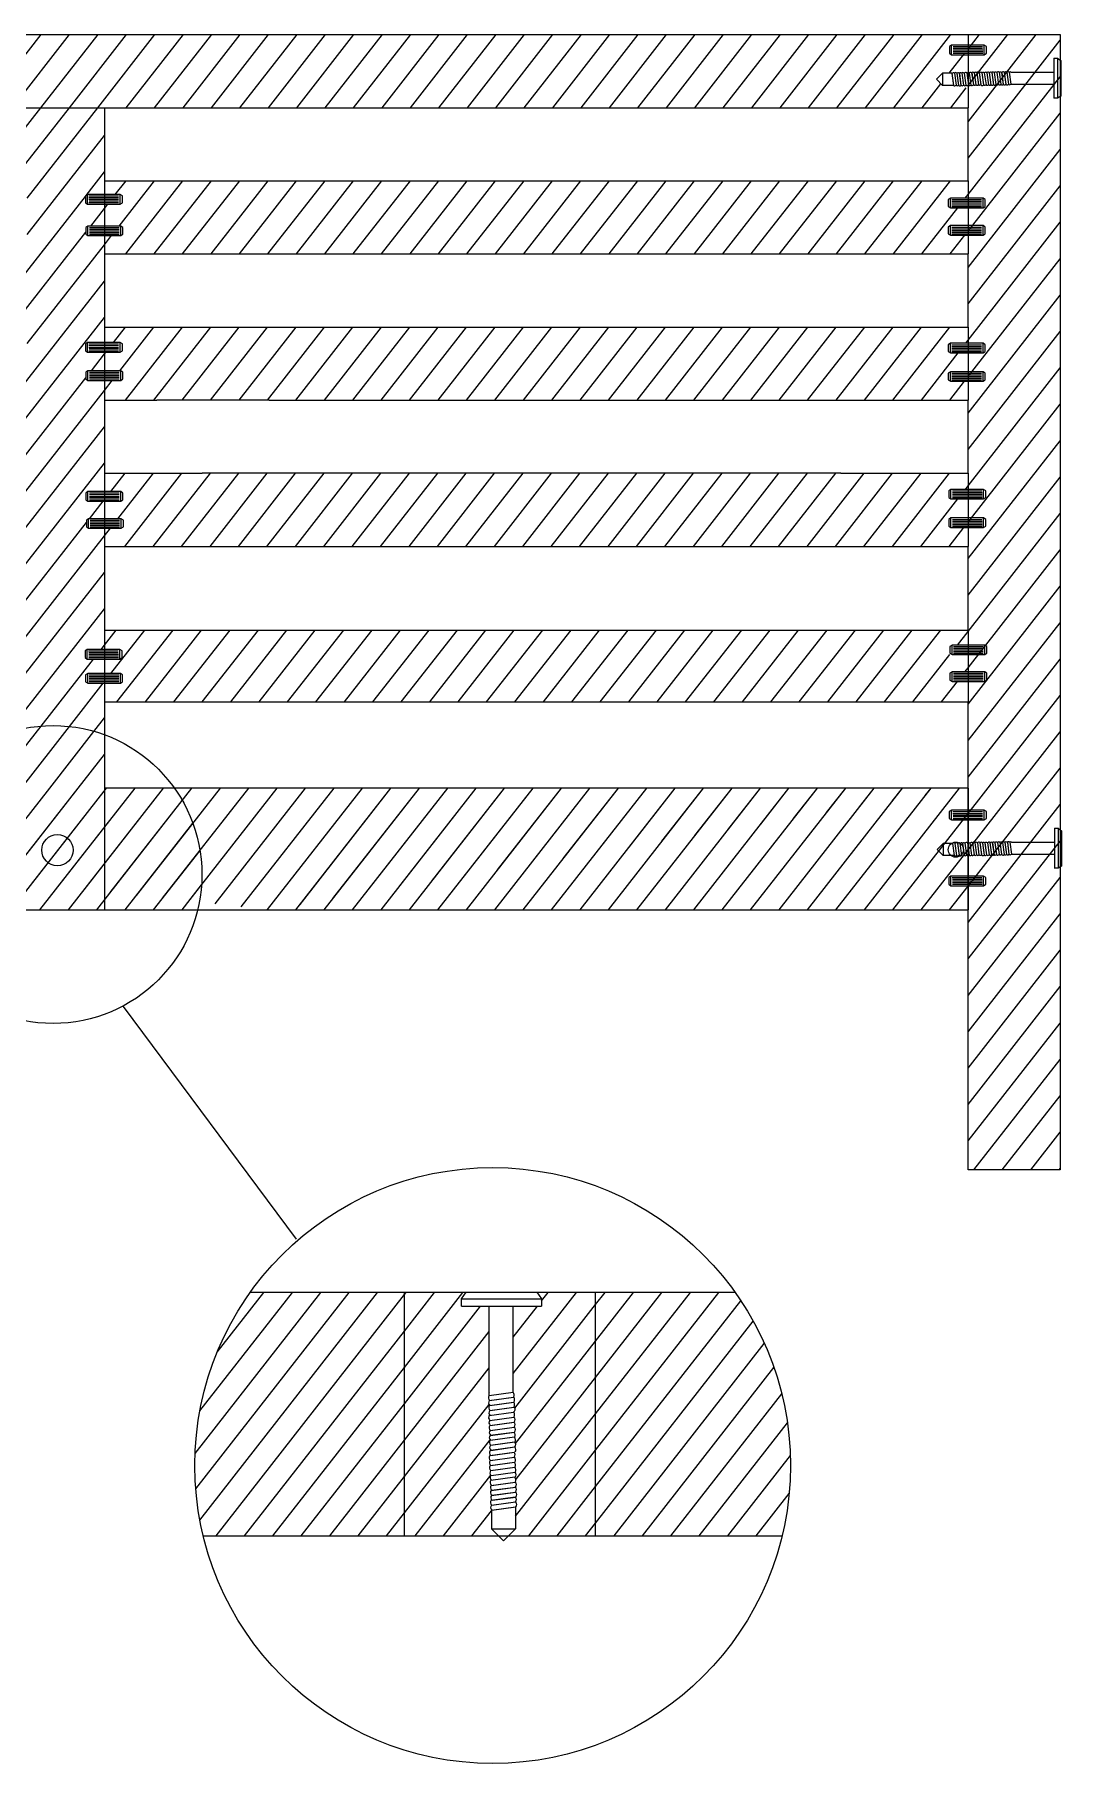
# Model space of a CAD drawing. Header units: millimetres. Extents: x -383 to 2872, y 639 to 2489.
# Drawn here: x 2414.3 to 2500.3, y 1221.7 to 1366.3 of the extents above; entities that cross this region are included whole.
import ezdxf

# ---------------------------------------------------------------- set-up
doc = ezdxf.new("R2010")
doc.units = ezdxf.units.MM
doc.layers.add('Chiodi', color=1, linetype='Continuous')
doc.layers.add('struttura', color=7, linetype='Continuous')
pattern_1 = [(52, (1692.3204, 1352.0888), (-1.47752, 1.1543653), [])]
pattern_2 = [(52, (1112.7566, 1096.3662), (-1.4775202, 1.1543653), [])]

msp = doc.modelspace()

# ---------------------------------------------------------------- hatches: boundary and pattern name
h = msp.add_hatch()
h.set_pattern_fill('ANSI31', color=256, scale=15, angle=7)
h.set_pattern_definition(pattern_1)
h.paths.add_polyline_path([(2491.51, 1363.05), (2491.3, 1363.07, -0.399853), (2491.5, 1363.1), (2491.69, 1362.95, -0.670759), (2491.92, 1363.09), (2492.1, 1362.97, -1.07062), (2492.4, 1362.99), (2492.42, 1364.75), (2491.07, 1364.75), (2491.07, 1364.63), (2490.89, 1364.75), (2490.89, 1365.31), (2491.07, 1365.43), (2491.07, 1365.31), (2492.45, 1365.31), (2492.45, 1366.31), (2339.9, 1366.31), (2339.9, 1365.02), (2341.14, 1365.02), (2341.14, 1365.14), (2341.32, 1365.02), (2341.32, 1364.46), (2341.14, 1364.34), (2341.14, 1364.46), (2339.9, 1364.46), (2339.9, 1360.19), (2424.56, 1360.19), (2433.94, 1360.19), (2492.45, 1360.19), (2492.19, 1362.98, 0.713017), (2491.92, 1363.07, 0.416151), (2491.72, 1363.06, 0.417369), (2491.51, 1363.05, 1.235017), (2491.33, 1362.82), (2491.44, 1362.07), (2491.64, 1362.05)])
h.paths.add_polyline_path([(2342.2, 1362.38), (2341.71, 1361.88), (2340.9, 1361.88, -0.374902), (2340.71, 1361.88, -0.455072), (2340.49, 1361.88, -0.375759), (2340.29, 1361.88, -0.400391), (2340.09, 1361.86), (2339.95, 1362.87), (2339.95, 1362.88), (2339.95, 1362.88, -0.382872), (2340.16, 1362.89, -0.424236), (2340.38, 1362.89, -0.346547), (2340.57, 1362.88, -0.412961), (2340.79, 1362.89), (2341.71, 1362.89)], flags=16)
h.paths.add_polyline_path([(2340.92, 1361.9), (2340.92, 1361.88), (2340.78, 1362.89), (2340.78, 1362.9)], flags=16)
h.paths.add_polyline_path([(2340.51, 1361.9), (2340.5, 1361.86), (2340.37, 1362.87), (2340.37, 1362.9)], flags=16)
h.paths.add_polyline_path([(2489.82, 1362.57), (2490.31, 1363.07), (2491.09, 1363.07), (2491.23, 1362.06), (2491.23, 1362.05), (2491.23, 1362.06), (2490.31, 1362.06)], flags=16)
h = msp.add_hatch()
h.set_pattern_fill('ANSI31', color=256, scale=15, angle=7)
h.set_pattern_definition(pattern_1)
h.paths.add_polyline_path([(2492.45, 1341.84), (2492.45, 1347.96), (2492.45, 1354.08), (2492.45, 1360.19), (2492.45, 1366.31), (2500.16, 1366.31), (2500.16, 1271.31), (2492.45, 1271.31), (2492.45, 1303.27), (2492.45, 1310.47), (2492.45, 1316.49), (2492.45, 1323.49), (2492.45, 1329.61), (2492.45, 1335.73)])
h = msp.add_hatch()
h.set_pattern_fill('ANSI31', color=256, scale=15, angle=7)
h.set_pattern_definition(pattern_1)
h.paths.add_polyline_path([(2420.17, 1360.19), (2412.17, 1360.19), (2412.17, 1352.84), (2413.71, 1352.84), (2413.71, 1352.15), (2413.52, 1352.04), (2412.17, 1352.04), (2412.17, 1350.15), (2413.71, 1350.15), (2413.71, 1349.47), (2413.52, 1349.35), (2412.17, 1349.35), (2412.17, 1340.5), (2413.71, 1340.5), (2413.71, 1339.82), (2413.52, 1339.7), (2412.17, 1339.7), (2412.17, 1338.18), (2413.71, 1338.18), (2413.71, 1337.5), (2413.52, 1337.38), (2412.17, 1337.38), (2412.17, 1328.12), (2413.66, 1328.12), (2413.66, 1327.44), (2413.48, 1327.32), (2412.17, 1327.32), (2412.17, 1325.94), (2413.66, 1325.94), (2413.66, 1325.25), (2413.48, 1325.14), (2412.17, 1325.14), (2412.17, 1323.49), (2412.17, 1317.37), (2412.17, 1314.86), (2413.68, 1314.86), (2413.68, 1314.18), (2413.49, 1314.06), (2412.17, 1314.06), (2412.17, 1312.85), (2413.72, 1312.85), (2413.72, 1312.16), (2413.54, 1312.05), (2412.17, 1312.05), (2412.17, 1311.26), (2412.17, 1307.93, -0.164876), (2420.17, 1307.72), (2420.17, 1311.26), (2420.17, 1312.05), (2418.59, 1312.05), (2418.59, 1312.73), (2418.77, 1312.85), (2420.17, 1312.85), (2420.17, 1314.06), (2418.54, 1314.06), (2418.54, 1314.74), (2418.73, 1314.86), (2420.17, 1314.86), (2420.17, 1317.37), (2420.17, 1323.49), (2420.17, 1325), (2418.66, 1325), (2418.66, 1325.68), (2418.84, 1325.8), (2420.17, 1325.8), (2420.17, 1327.27), (2418.61, 1327.27), (2418.61, 1327.95), (2418.79, 1328.07), (2420.17, 1328.07), (2420.17, 1337.38), (2418.61, 1337.38), (2418.61, 1338.06), (2418.79, 1338.18), (2420.17, 1338.18), (2420.17, 1339.75), (2418.57, 1339.75), (2418.57, 1340.43), (2418.75, 1340.55), (2420.17, 1340.55), (2420.17, 1349.49), (2418.61, 1349.49), (2418.61, 1350.17), (2418.79, 1350.29), (2420.17, 1350.29), (2420.17, 1352.13), (2418.57, 1352.13), (2418.57, 1352.81), (2418.75, 1352.93), (2420.17, 1352.93)])
h = msp.add_hatch()
h.set_pattern_fill('ANSI31', color=256, scale=15, angle=7)
h.set_pattern_definition(pattern_1)
h.paths.add_polyline_path([(2490.79, 1350.21), (2490.97, 1350.33), (2492.45, 1350.33), (2492.45, 1351.82), (2490.79, 1351.82), (2490.79, 1352.5), (2490.97, 1352.62), (2492.45, 1352.62), (2492.45, 1354.08), (2433.94, 1354.08), (2424.56, 1354.08), (2420.17, 1354.08), (2420.17, 1352.93), (2421.67, 1352.93), (2421.67, 1352.24), (2421.48, 1352.13), (2420.17, 1352.13), (2420.17, 1350.29), (2421.71, 1350.29), (2421.71, 1349.61), (2421.53, 1349.49), (2420.17, 1349.49), (2420.17, 1347.96), (2424.56, 1347.96), (2433.94, 1347.96), (2492.45, 1347.96), (2492.45, 1349.53), (2490.79, 1349.53)])
h = msp.add_hatch()
h.set_pattern_fill('ANSI31', color=256, scale=15, angle=7)
h.set_pattern_definition(pattern_1)
h.paths.add_polyline_path([(2490.79, 1337.98), (2490.97, 1338.1), (2492.45, 1338.1), (2492.45, 1339.68), (2490.79, 1339.68), (2490.79, 1340.36), (2490.97, 1340.48), (2492.45, 1340.48), (2492.45, 1341.84), (2433.94, 1341.84), (2424.56, 1341.84), (2420.17, 1341.84), (2420.17, 1340.55), (2421.67, 1340.55), (2421.67, 1339.86), (2421.48, 1339.75), (2420.17, 1339.75), (2420.17, 1338.18), (2421.71, 1338.18), (2421.71, 1337.5), (2421.53, 1337.38), (2420.17, 1337.38), (2420.17, 1335.73), (2424.56, 1335.73), (2433.94, 1335.73), (2492.45, 1335.73), (2492.45, 1337.3), (2490.79, 1337.3)])
h = msp.add_hatch()
h.set_pattern_fill('ANSI31', color=256, scale=15, angle=7)
h.set_pattern_definition(pattern_1)
h.paths.add_polyline_path([(2492.45, 1327.46), (2490.83, 1327.46), (2490.83, 1328.14), (2491.02, 1328.26), (2492.45, 1328.26), (2492.45, 1329.61), (2481.8, 1329.61), (2428.34, 1329.61), (2424.56, 1329.61), (2420.17, 1329.61), (2420.17, 1328.07), (2421.71, 1328.07), (2421.71, 1327.39), (2421.53, 1327.27), (2420.17, 1327.27), (2420.17, 1325.8), (2421.76, 1325.8), (2421.76, 1325.12), (2421.57, 1325), (2420.17, 1325), (2420.17, 1323.49), (2424.56, 1323.49), (2425.29, 1323.49), (2484.86, 1323.49), (2492.45, 1323.49), (2492.45, 1325.07), (2490.83, 1325.07), (2490.83, 1325.75), (2491.02, 1325.87), (2492.45, 1325.87)])
h = msp.add_hatch()
h.set_pattern_fill('ANSI31', color=256, scale=15, angle=7)
h.set_pattern_definition(pattern_1)
h.paths.add_polyline_path([(2490.93, 1312.87), (2491.11, 1312.99), (2492.45, 1312.99), (2492.45, 1314.43), (2490.93, 1314.43), (2490.93, 1315.11), (2491.11, 1315.23), (2492.45, 1315.23), (2492.45, 1316.49), (2484.86, 1316.49), (2425.29, 1316.49), (2424.56, 1316.49), (2420.17, 1316.49), (2420.17, 1314.86), (2421.64, 1314.86), (2421.64, 1314.18), (2421.46, 1314.06), (2420.17, 1314.06), (2420.17, 1312.85), (2421.69, 1312.85), (2421.69, 1312.16), (2421.5, 1312.05), (2420.17, 1312.05), (2420.17, 1311.26), (2420.17, 1310.47), (2492.45, 1310.47), (2492.45, 1312.19), (2490.93, 1312.19)])
h = msp.add_hatch()
h.set_pattern_fill('ANSI31', color=256, scale=15, angle=7)
h.set_pattern_definition(pattern_1)
h.paths.add_polyline_path([(2420.17, 1307.72, 0.164876), (2412.17, 1307.93), (2412.17, 1303.27), (2420.17, 1303.27)])
h = msp.add_hatch()
h.set_pattern_fill('ANSI31', color=256, scale=15, angle=7)
h.set_pattern_definition(pattern_1)
edge = h.paths.add_edge_path()
edge.add_line((2492.45, 1303.27), (2339.9, 1303.27))
edge.add_line((2433.94, 1293.08), (2492.1, 1293.08))
edge.add_line((2424.22, 1293.08), (2433.94, 1293.08))
h = msp.add_hatch()
h.set_pattern_fill('ANSI31', color=256, scale=15, angle=7)
h.set_pattern_definition(pattern_1)
edge = h.paths.add_edge_path()
edge.add_line((2492.45, 1303.27), (2339.9, 1303.27))
edge.add_line((2492.45, 1303.27), (2492.45, 1293.08))
edge.add_line((2492.1, 1293.08), (2492.45, 1293.08))
edge.add_line((2433.94, 1293.08), (2492.1, 1293.08))
h = msp.add_hatch()
h.set_pattern_fill('ANSI31', color=256, scale=15, angle=7)
h.set_pattern_definition(pattern_1)
h.paths.add_polyline_path([(2426.01, 1303.27), (2405.72, 1303.27, 0.156219), (2403.4, 1296.03, 0.059662), (2403.76, 1293.08), (2424.22, 1293.08), (2427.98, 1293.08, 0.059662), (2428.33, 1296.03, 0.156219)], flags=17)
h = msp.add_hatch()
h.set_pattern_fill('ANSI31', color=256, scale=15, angle=7)
h.set_pattern_definition(pattern_2)
h.paths.add_polyline_path([(2445.27, 1261.06), (2432.37, 1261.06, 0.156219), (2427.73, 1246.58, 0.059662), (2428.44, 1240.7), (2445.27, 1240.7)])
h = msp.add_hatch()
h.set_pattern_fill('ANSI31', color=256, scale=15, angle=7)
h.set_pattern_definition(pattern_2)
h.paths.add_polyline_path([(2452.5, 1247.87, -0.417067), (2452.49, 1248.29, -0.403275), (2452.47, 1248.7, -0.434924), (2452.46, 1249.13, -0.391239), (2452.45, 1249.53, -0.430376), (2452.44, 1249.96, -0.403275), (2452.42, 1250.37, -0.455072), (2452.42, 1250.81, -0.375759), (2452.43, 1251.2, -0.430376), (2452.41, 1251.63, -0.403275), (2452.39, 1252.03, -0.400391), (2452.36, 1252.44, -0.238896), (2452.38, 1252.72), (2452.38, 1259.91), (2450.04, 1259.91), (2450.04, 1260.54), (2450.43, 1261.06), (2445.27, 1261.06), (2445.27, 1240.7), (2453.15, 1240.7), (2452.56, 1241.27), (2452.56, 1242.88, -0.374902), (2452.56, 1243.27, -0.455072), (2452.56, 1243.71, -0.375759), (2452.57, 1244.1, -0.430376), (2452.55, 1244.53, -0.403275), (2452.54, 1244.93, -0.43902), (2452.52, 1245.37, -0.45849), (2452.53, 1245.75, -0.433302), (2452.5, 1246.18, -0.430376), (2452.48, 1246.61, -0.403275), (2452.46, 1247.01, -0.455072), (2452.46, 1247.46, -0.415858)])
h = msp.add_hatch()
h.set_pattern_fill('ANSI31', color=256, scale=15, angle=7)
h.set_pattern_definition(pattern_2)
h.paths.add_polyline_path([(2461.27, 1261.06), (2456.38, 1261.06), (2456.75, 1260.54), (2456.75, 1259.91), (2454.38, 1259.91), (2454.38, 1252.72, -0.38635), (2454.4, 1252.3, -0.399895), (2454.42, 1251.87, -0.373421), (2454.44, 1251.46, -0.521011), (2454.41, 1251.05, -0.38577), (2454.43, 1250.63, -0.399895), (2454.45, 1250.2, -0.373354), (2454.46, 1249.8, -0.404719), (2454.48, 1249.36, -0.361918), (2454.49, 1248.97, -0.399895), (2454.5, 1248.54, -0.373354), (2454.52, 1248.13, -0.465702), (2454.48, 1247.66, -0.33746), (2454.47, 1247.28, -0.399895), (2454.49, 1246.85, -0.373354), (2454.51, 1246.44, -0.388309), (2454.53, 1246.03, -0.454283), (2454.52, 1245.62, -0.38577), (2454.55, 1245.2, -0.399895), (2454.56, 1244.77, -0.373354), (2454.58, 1244.36, -0.424236), (2454.58, 1243.92, -0.346547), (2454.58, 1243.53, -0.412961), (2454.58, 1243.09), (2454.58, 1241.27), (2453.99, 1240.7), (2461.27, 1240.7)])
h = msp.add_hatch()
h.set_pattern_fill('ANSI31', color=256, scale=15, angle=7)
h.set_pattern_definition(pattern_2)
h.paths.add_polyline_path([(2472.95, 1261.06), (2461.27, 1261.06), (2461.27, 1240.7), (2469.36, 1240.7), (2476.89, 1240.7, 0.059662), (2477.59, 1246.58, 0.156219)])

# ---------------------------------------------------------------- linework, layer by layer
for p, q in [((2500.16, 1366.31), (2500.16, 1271.31)), ((2492.45, 1354.08), (2492.45, 1360.19)), ((2492.45, 1341.84), (2492.45, 1347.96)), ((2492.45, 1329.61), (2492.45, 1335.73)), ((2492.45, 1316.49), (2492.45, 1323.49)), ((2492.45, 1303.27), (2492.45, 1310.47)), ((2492.1, 1293.08), (2492.45, 1293.08)), ((2421.72, 1285), (2436.22, 1265.51)), ((2445.27, 1240.7), (2445.27, 1261.06)), ((2461.27, 1240.7), (2461.27, 1261.06))]:
    msp.add_line(p, q)
for centre, radius in [((2415.87, 1296.03), 12.46), ((2452.66, 1246.58), 24.93)]:
    msp.add_circle(centre, radius)
at = {"layer": 'Chiodi'}
for p, q in [((2491.07, 1365.43), (2490.89, 1365.31)), ((2490.89, 1365.31), (2490.89, 1364.75)), ((2490.89, 1364.75), (2491.07, 1364.63)), ((2493.81, 1365.43), (2491.07, 1365.43)), ((2491.07, 1364.63), (2491.07, 1365.43)), ((2491.07, 1364.63), (2493.81, 1364.63)), ((2491.19, 1365.31), (2493.67, 1365.31)), ((2491.2, 1365.17), (2493.67, 1365.17)), ((2491.2, 1365.03), (2493.68, 1365.03)), ((2491.2, 1364.89), (2493.68, 1364.89)), ((2491.2, 1364.75), (2493.68, 1364.75)), ((2493.99, 1365.31), (2493.81, 1365.43)), ((2493.81, 1364.63), (2493.81, 1365.43)), ((2493.81, 1364.63), (2493.99, 1364.75)), ((2493.99, 1364.75), (2493.99, 1365.31)), ((2418.75, 1352.93), (2418.57, 1352.81)), ((2418.57, 1352.81), (2418.57, 1352.24)), ((2421.48, 1352.93), (2418.75, 1352.93)), ((2418.75, 1352.13), (2418.75, 1352.93)), ((2418.87, 1352.81), (2421.35, 1352.81)), ((2418.87, 1352.67), (2421.35, 1352.67)), ((2421.67, 1352.81), (2421.48, 1352.93)), ((2421.48, 1352.13), (2421.48, 1352.93)), ((2421.67, 1352.24), (2421.67, 1352.81)), ((2490.97, 1352.62), (2490.79, 1352.5)), ((2493.7, 1352.62), (2490.97, 1352.62)), ((2490.97, 1351.82), (2490.97, 1352.62)), ((2493.89, 1352.5), (2493.7, 1352.62)), ((2493.7, 1351.82), (2493.7, 1352.62)), ((2418.57, 1352.24), (2418.75, 1352.13)), ((2418.75, 1352.13), (2421.48, 1352.13)), ((2418.87, 1352.53), (2421.35, 1352.53)), ((2418.87, 1352.25), (2421.35, 1352.25)), ((2418.88, 1352.39), (2421.35, 1352.39)), ((2421.48, 1352.13), (2421.67, 1352.24)), ((2490.79, 1352.5), (2490.79, 1351.94)), ((2490.79, 1351.94), (2490.97, 1351.82)), ((2490.97, 1351.82), (2493.7, 1351.82)), ((2491.09, 1352.5), (2493.57, 1352.5)), ((2491.09, 1352.36), (2493.57, 1352.36)), ((2491.09, 1352.22), (2493.57, 1352.22)), ((2491.09, 1351.94), (2493.57, 1351.94)), ((2491.1, 1352.08), (2493.57, 1352.08)), ((2493.7, 1351.82), (2493.89, 1351.94)), ((2493.89, 1351.94), (2493.89, 1352.5)), ((2418.79, 1350.29), (2418.61, 1350.17)), ((2418.61, 1350.17), (2418.61, 1349.61)), ((2421.53, 1350.29), (2418.79, 1350.29)), ((2418.79, 1349.49), (2418.79, 1350.29)), ((2418.91, 1350.17), (2421.39, 1350.17)), ((2418.92, 1350.03), (2421.39, 1350.03)), ((2418.92, 1349.89), (2421.4, 1349.89)), ((2418.92, 1349.75), (2421.4, 1349.75)), ((2421.71, 1350.17), (2421.53, 1350.29)), ((2421.53, 1349.49), (2421.53, 1350.29)), ((2421.71, 1349.61), (2421.71, 1350.17)), ((2490.97, 1350.33), (2490.79, 1350.21)), ((2490.79, 1350.21), (2490.79, 1349.65)), ((2493.7, 1350.33), (2490.97, 1350.33)), ((2490.97, 1349.53), (2490.97, 1350.33)), ((2491.09, 1350.21), (2493.57, 1350.21)), ((2491.09, 1350.07), (2493.57, 1350.07)), ((2491.09, 1349.93), (2493.57, 1349.93)), ((2491.1, 1349.79), (2493.57, 1349.79)), ((2493.89, 1350.21), (2493.7, 1350.33)), ((2493.7, 1349.53), (2493.7, 1350.33)), ((2493.89, 1349.65), (2493.89, 1350.21)), ((2418.61, 1349.61), (2418.79, 1349.49)), ((2418.79, 1349.49), (2421.53, 1349.49)), ((2418.92, 1349.61), (2421.4, 1349.61)), ((2421.53, 1349.49), (2421.71, 1349.61)), ((2490.79, 1349.65), (2490.97, 1349.53)), ((2490.97, 1349.53), (2493.7, 1349.53)), ((2491.09, 1349.65), (2493.57, 1349.65)), ((2493.7, 1349.53), (2493.89, 1349.65)), ((2418.75, 1340.55), (2418.57, 1340.43)), ((2418.57, 1340.43), (2418.57, 1339.86)), ((2418.57, 1339.86), (2418.75, 1339.75)), ((2421.48, 1340.55), (2418.75, 1340.55)), ((2418.75, 1339.75), (2418.75, 1340.55)), ((2418.75, 1339.75), (2421.48, 1339.75)), ((2418.87, 1340.43), (2421.35, 1340.43)), ((2418.87, 1340.29), (2421.35, 1340.29)), ((2418.87, 1340.14), (2421.35, 1340.14)), ((2418.87, 1339.86), (2421.35, 1339.86)), ((2418.88, 1340.01), (2421.35, 1340.01)), ((2421.67, 1340.43), (2421.48, 1340.55)), ((2421.48, 1339.75), (2421.48, 1340.55)), ((2421.48, 1339.75), (2421.67, 1339.86)), ((2421.67, 1339.86), (2421.67, 1340.43)), ((2490.97, 1340.48), (2490.79, 1340.36)), ((2490.79, 1340.36), (2490.79, 1339.8)), ((2490.79, 1339.8), (2490.97, 1339.68)), ((2493.7, 1340.48), (2490.97, 1340.48)), ((2490.97, 1339.68), (2490.97, 1340.48)), ((2490.97, 1339.68), (2493.7, 1339.68)), ((2491.09, 1340.36), (2493.57, 1340.36)), ((2491.09, 1340.22), (2493.57, 1340.22)), ((2491.09, 1340.08), (2493.57, 1340.08)), ((2491.09, 1339.8), (2493.57, 1339.8)), ((2491.1, 1339.94), (2493.58, 1339.94)), ((2493.89, 1340.36), (2493.7, 1340.48)), ((2493.7, 1339.68), (2493.7, 1340.48)), ((2493.7, 1339.68), (2493.89, 1339.8)), ((2493.89, 1339.8), (2493.89, 1340.36)), ((2418.79, 1338.18), (2418.61, 1338.06)), ((2421.53, 1338.18), (2418.79, 1338.18)), ((2418.79, 1337.38), (2418.79, 1338.18)), ((2421.71, 1338.06), (2421.53, 1338.18)), ((2421.53, 1337.38), (2421.53, 1338.18)), ((2418.61, 1338.06), (2418.61, 1337.5)), ((2418.61, 1337.5), (2418.79, 1337.38)), ((2418.79, 1337.38), (2421.53, 1337.38)), ((2418.91, 1338.06), (2421.39, 1338.06)), ((2418.92, 1337.92), (2421.39, 1337.92)), ((2418.92, 1337.78), (2421.4, 1337.78)), ((2418.92, 1337.64), (2421.4, 1337.64)), ((2418.92, 1337.5), (2421.4, 1337.5)), ((2421.53, 1337.38), (2421.71, 1337.5)), ((2421.71, 1337.5), (2421.71, 1338.06)), ((2490.97, 1338.1), (2490.79, 1337.98)), ((2490.79, 1337.98), (2490.79, 1337.41)), ((2490.79, 1337.41), (2490.97, 1337.3)), ((2493.7, 1338.1), (2490.97, 1338.1)), ((2490.97, 1337.3), (2490.97, 1338.1)), ((2490.97, 1337.3), (2493.7, 1337.3)), ((2491.09, 1337.98), (2493.57, 1337.98)), ((2491.09, 1337.84), (2493.57, 1337.84)), ((2491.09, 1337.69), (2493.57, 1337.69)), ((2491.09, 1337.41), (2493.57, 1337.41)), ((2491.1, 1337.56), (2493.58, 1337.56)), ((2493.89, 1337.98), (2493.7, 1338.1)), ((2493.7, 1337.3), (2493.7, 1338.1)), ((2493.7, 1337.3), (2493.89, 1337.41)), ((2493.89, 1337.41), (2493.89, 1337.98)), ((2418.79, 1328.07), (2418.61, 1327.95)), ((2421.53, 1328.07), (2418.79, 1328.07)), ((2418.79, 1327.27), (2418.79, 1328.07)), ((2421.71, 1327.95), (2421.53, 1328.07)), ((2421.53, 1327.27), (2421.53, 1328.07)), ((2491.02, 1328.26), (2490.83, 1328.14)), ((2490.83, 1328.14), (2490.83, 1327.57)), ((2493.75, 1328.26), (2491.02, 1328.26)), ((2491.02, 1327.46), (2491.02, 1328.26)), ((2491.14, 1328.14), (2493.61, 1328.14)), ((2491.14, 1328), (2493.62, 1328)), ((2493.93, 1328.14), (2493.75, 1328.26)), ((2493.75, 1327.46), (2493.75, 1328.26)), ((2493.93, 1327.57), (2493.93, 1328.14)), ((2418.61, 1327.95), (2418.61, 1327.39)), ((2418.61, 1327.39), (2418.79, 1327.27)), ((2418.79, 1327.27), (2421.53, 1327.27)), ((2418.91, 1327.96), (2421.39, 1327.96)), ((2418.91, 1327.82), (2421.39, 1327.82)), ((2418.92, 1327.67), (2421.39, 1327.67)), ((2418.92, 1327.54), (2421.4, 1327.54)), ((2418.92, 1327.39), (2421.4, 1327.39)), ((2421.53, 1327.27), (2421.71, 1327.39)), ((2421.71, 1327.39), (2421.71, 1327.95)), ((2490.83, 1327.57), (2491.02, 1327.46)), ((2491.02, 1327.46), (2493.75, 1327.46)), ((2491.14, 1327.86), (2493.62, 1327.86)), ((2491.14, 1327.72), (2493.62, 1327.72)), ((2491.14, 1327.58), (2493.62, 1327.58)), ((2493.75, 1327.46), (2493.93, 1327.57)), ((2418.84, 1325.8), (2418.66, 1325.68)), ((2418.66, 1325.68), (2418.66, 1325.12)), ((2418.66, 1325.12), (2418.84, 1325)), ((2421.57, 1325.8), (2418.84, 1325.8)), ((2418.84, 1325), (2418.84, 1325.8)), ((2418.96, 1325.68), (2421.44, 1325.68)), ((2418.96, 1325.54), (2421.44, 1325.54)), ((2418.96, 1325.4), (2421.44, 1325.4)), ((2418.96, 1325.12), (2421.44, 1325.12)), ((2418.97, 1325.26), (2421.44, 1325.26)), ((2421.76, 1325.68), (2421.57, 1325.8)), ((2421.57, 1325), (2421.57, 1325.8)), ((2421.57, 1325), (2421.76, 1325.12)), ((2421.76, 1325.12), (2421.76, 1325.68)), ((2491.02, 1325.87), (2490.83, 1325.75)), ((2490.83, 1325.75), (2490.83, 1325.19)), ((2490.83, 1325.19), (2491.02, 1325.07)), ((2493.75, 1325.87), (2491.02, 1325.87)), ((2491.02, 1325.07), (2491.02, 1325.87)), ((2491.14, 1325.75), (2493.61, 1325.75)), ((2491.14, 1325.61), (2493.62, 1325.61)), ((2491.14, 1325.47), (2493.62, 1325.47)), ((2491.14, 1325.33), (2493.62, 1325.33)), ((2491.14, 1325.19), (2493.62, 1325.19)), ((2493.93, 1325.75), (2493.75, 1325.87)), ((2493.75, 1325.07), (2493.75, 1325.87)), ((2493.75, 1325.07), (2493.93, 1325.19)), ((2493.93, 1325.19), (2493.93, 1325.75)), ((2418.84, 1325), (2421.57, 1325)), ((2491.02, 1325.07), (2493.75, 1325.07)), ((2491.11, 1315.23), (2490.93, 1315.11)), ((2490.93, 1315.11), (2490.93, 1314.55)), ((2493.84, 1315.23), (2491.11, 1315.23)), ((2491.11, 1314.43), (2491.11, 1315.23)), ((2491.23, 1315.11), (2493.71, 1315.11)), ((2491.23, 1314.97), (2493.71, 1314.97)), ((2494.03, 1315.11), (2493.84, 1315.23)), ((2493.84, 1314.43), (2493.84, 1315.23)), ((2494.03, 1314.55), (2494.03, 1315.11)), ((2418.73, 1314.86), (2418.54, 1314.74)), ((2418.54, 1314.74), (2418.54, 1314.18)), ((2418.54, 1314.18), (2418.73, 1314.06)), ((2421.46, 1314.86), (2418.73, 1314.86)), ((2418.73, 1314.06), (2418.73, 1314.86)), ((2418.73, 1314.06), (2421.46, 1314.06)), ((2418.84, 1314.74), (2421.32, 1314.74)), ((2418.85, 1314.6), (2421.32, 1314.6)), ((2418.85, 1314.46), (2421.33, 1314.46)), ((2418.85, 1314.32), (2421.33, 1314.32)), ((2418.85, 1314.18), (2421.33, 1314.18)), ((2421.64, 1314.74), (2421.46, 1314.86)), ((2421.46, 1314.06), (2421.46, 1314.86)), ((2421.46, 1314.06), (2421.64, 1314.18)), ((2421.64, 1314.18), (2421.64, 1314.74)), ((2490.93, 1314.55), (2491.11, 1314.43)), ((2491.11, 1314.43), (2493.84, 1314.43)), ((2491.23, 1314.83), (2493.71, 1314.83)), ((2491.23, 1314.55), (2493.71, 1314.55)), ((2491.24, 1314.7), (2493.72, 1314.7)), ((2493.84, 1314.43), (2494.03, 1314.55)), ((2418.77, 1312.85), (2418.59, 1312.73)), ((2418.59, 1312.73), (2418.59, 1312.16)), ((2418.59, 1312.16), (2418.77, 1312.05)), ((2421.5, 1312.85), (2418.77, 1312.85)), ((2418.77, 1312.05), (2418.77, 1312.85)), ((2418.89, 1312.73), (2421.37, 1312.73)), ((2418.89, 1312.59), (2421.37, 1312.59)), ((2418.89, 1312.45), (2421.37, 1312.45)), ((2418.89, 1312.17), (2421.37, 1312.17)), ((2418.9, 1312.31), (2421.38, 1312.31)), ((2421.69, 1312.73), (2421.5, 1312.85)), ((2421.5, 1312.05), (2421.5, 1312.85)), ((2421.5, 1312.05), (2421.69, 1312.16)), ((2421.69, 1312.16), (2421.69, 1312.73)), ((2491.11, 1312.99), (2490.93, 1312.87)), ((2490.93, 1312.87), (2490.93, 1312.3)), ((2490.93, 1312.3), (2491.11, 1312.19)), ((2493.84, 1312.99), (2491.11, 1312.99)), ((2491.11, 1312.19), (2491.11, 1312.99)), ((2491.11, 1312.19), (2493.84, 1312.19)), ((2491.23, 1312.87), (2493.71, 1312.87)), ((2491.23, 1312.73), (2493.71, 1312.73)), ((2491.23, 1312.59), (2493.71, 1312.59)), ((2491.23, 1312.31), (2493.71, 1312.31)), ((2491.24, 1312.45), (2493.72, 1312.45)), ((2494.03, 1312.87), (2493.84, 1312.99)), ((2493.84, 1312.19), (2493.84, 1312.99)), ((2493.84, 1312.19), (2494.03, 1312.3)), ((2494.03, 1312.3), (2494.03, 1312.87)), ((2418.77, 1312.05), (2421.5, 1312.05)), ((2491.06, 1301.41), (2490.88, 1301.29)), ((2490.88, 1301.29), (2490.88, 1300.73)), ((2490.88, 1300.73), (2491.06, 1300.61)), ((2493.8, 1301.41), (2491.06, 1301.41)), ((2491.06, 1300.61), (2491.06, 1301.41)), ((2491.06, 1300.61), (2493.8, 1300.61)), ((2491.18, 1301.29), (2493.66, 1301.29)), ((2491.18, 1301.15), (2493.66, 1301.15)), ((2491.19, 1301.01), (2493.66, 1301.01)), ((2491.19, 1300.88), (2493.67, 1300.88)), ((2491.19, 1300.73), (2493.67, 1300.73)), ((2493.98, 1301.29), (2493.8, 1301.41)), ((2493.8, 1300.61), (2493.8, 1301.41)), ((2493.8, 1300.61), (2493.98, 1300.73)), ((2493.98, 1300.73), (2493.98, 1301.29)), ((2491.02, 1295.89), (2490.83, 1295.78)), ((2490.83, 1295.78), (2490.83, 1295.21)), ((2490.83, 1295.21), (2491.02, 1295.09)), ((2493.75, 1295.89), (2491.02, 1295.89)), ((2491.02, 1295.09), (2491.02, 1295.89)), ((2491.02, 1295.09), (2493.75, 1295.09)), ((2491.13, 1295.78), (2493.61, 1295.78)), ((2491.14, 1295.64), (2493.62, 1295.64)), ((2491.14, 1295.49), (2493.62, 1295.49)), ((2491.14, 1295.36), (2493.62, 1295.36)), ((2491.14, 1295.21), (2493.62, 1295.21)), ((2493.93, 1295.78), (2493.75, 1295.89)), ((2493.75, 1295.09), (2493.75, 1295.89)), ((2493.75, 1295.09), (2493.93, 1295.21)), ((2493.93, 1295.21), (2493.93, 1295.78))]:
    msp.add_line(p, q, dxfattribs=at)
at = {"layer": 'Chiodi', "color": 2}
for p, q in [((2499.63, 1364.34), (2499.63, 1363.15)), ((2499.63, 1364.34), (2499.94, 1364.34)), ((2499.94, 1364.34), (2499.94, 1360.98)), ((2499.94, 1364.34), (2500.21, 1364.13)), ((2490.31, 1363.07), (2489.82, 1362.57)), ((2491.09, 1363.07), (2490.31, 1363.07)), ((2490.31, 1363.07), (2490.31, 1362.06)), ((2491.09, 1363.07), (2491.23, 1362.06)), ((2491.09, 1363.05), (2491.23, 1362.05)), ((2491.3, 1363.08), (2491.44, 1362.07)), ((2491.3, 1363.07), (2491.44, 1362.07)), ((2491.51, 1363.09), (2491.65, 1362.08)), ((2491.51, 1363.05), (2491.64, 1362.05)), ((2491.71, 1363.08), (2491.85, 1362.06)), ((2491.72, 1363.06), (2491.85, 1362.07)), ((2491.92, 1363.09), (2492.06, 1362.08)), ((2491.92, 1363.07), (2492.06, 1362.07)), ((2492.13, 1363.09), (2492.27, 1362.08)), ((2492.13, 1363.08), (2492.27, 1362.08)), ((2492.34, 1363.11), (2492.48, 1362.09)), ((2492.55, 1363.09), (2492.68, 1362.09)), ((2492.75, 1363.11), (2492.89, 1362.1)), ((2492.76, 1363.1), (2492.89, 1362.1)), ((2492.96, 1363.13), (2493.1, 1362.11)), ((2492.97, 1363.1), (2493.1, 1362.1)), ((2493.17, 1363.13), (2493.31, 1362.12)), ((2493.17, 1363.12), (2493.31, 1362.12)), ((2493.38, 1363.14), (2493.52, 1362.13)), ((2493.38, 1363.1), (2493.52, 1362.1)), ((2493.6, 1363.11), (2493.74, 1362.1)), ((2493.6, 1363.1), (2493.74, 1362.1)), ((2493.81, 1363.12), (2493.95, 1362.11)), ((2493.81, 1363.1), (2493.95, 1362.1)), ((2494.02, 1363.12), (2494.15, 1362.11)), ((2494.02, 1363.11), (2494.15, 1362.11)), ((2494.22, 1363.14), (2494.36, 1362.12)), ((2494.22, 1363.11), (2494.36, 1362.11)), ((2494.43, 1363.13), (2494.57, 1362.12)), ((2494.43, 1363.12), (2494.57, 1362.12)), ((2494.64, 1363.15), (2494.78, 1362.13)), ((2494.64, 1363.13), (2494.78, 1362.13)), ((2494.85, 1363.15), (2494.99, 1362.14)), ((2494.85, 1363.14), (2494.99, 1362.14)), ((2495.06, 1363.16), (2495.2, 1362.15)), ((2495.26, 1363.15), (2495.4, 1362.14)), ((2495.27, 1363.14), (2495.4, 1362.14)), ((2495.47, 1363.16), (2495.61, 1362.15)), ((2495.48, 1363.14), (2495.61, 1362.14)), ((2495.68, 1363.16), (2495.82, 1362.15)), ((2495.68, 1363.15), (2495.82, 1362.15)), ((2495.89, 1363.18), (2496.03, 1362.17)), ((2496.03, 1363.16), (2499.63, 1363.16)), ((2499.63, 1363.16), (2499.63, 1362.17)), ((2500.21, 1364.13), (2500.21, 1361.17)), ((2489.82, 1362.57), (2490.31, 1362.06)), ((2491.23, 1362.06), (2490.31, 1362.06)), ((2496.03, 1362.17), (2499.63, 1362.17)), ((2499.63, 1362.17), (2499.63, 1360.98)), ((2499.94, 1360.98), (2499.63, 1360.98)), ((2500.21, 1361.17), (2499.94, 1360.98)), ((2499.68, 1299.9), (2499.68, 1298.71)), ((2499.68, 1299.9), (2499.99, 1299.9)), ((2499.99, 1299.9), (2499.99, 1296.55)), ((2499.99, 1299.9), (2500.26, 1299.7)), ((2500.26, 1299.7), (2500.26, 1296.74)), ((2490.36, 1298.64), (2489.87, 1298.13)), ((2489.87, 1298.13), (2490.36, 1297.63)), ((2491.14, 1298.64), (2490.36, 1298.64)), ((2490.36, 1298.64), (2490.36, 1297.63)), ((2491.28, 1297.63), (2490.36, 1297.63)), ((2491.14, 1298.64), (2491.28, 1297.63)), ((2491.14, 1298.62), (2491.28, 1297.62)), ((2491.35, 1298.64), (2491.49, 1297.63)), ((2491.35, 1298.63), (2491.49, 1297.63)), ((2491.56, 1298.66), (2491.7, 1297.65)), ((2491.56, 1298.62), (2491.7, 1297.62)), ((2491.77, 1298.64), (2491.91, 1297.63)), ((2491.77, 1298.63), (2491.91, 1297.63)), ((2491.98, 1298.66), (2492.11, 1297.64)), ((2491.98, 1298.63), (2492.11, 1297.63)), ((2492.18, 1298.66), (2492.32, 1297.65)), ((2492.19, 1298.65), (2492.32, 1297.65)), ((2492.39, 1298.67), (2492.53, 1297.66)), ((2492.6, 1298.65), (2492.74, 1297.65)), ((2492.81, 1298.68), (2492.95, 1297.67)), ((2492.81, 1298.67), (2492.95, 1297.67)), ((2493.02, 1298.69), (2493.15, 1297.68)), ((2493.02, 1298.67), (2493.15, 1297.67)), ((2493.23, 1298.69), (2493.36, 1297.68)), ((2493.23, 1298.68), (2493.36, 1297.68)), ((2493.43, 1298.71), (2493.57, 1297.7)), ((2493.43, 1298.67), (2493.57, 1297.67)), ((2493.65, 1298.67), (2493.79, 1297.66)), ((2493.65, 1298.66), (2493.79, 1297.66)), ((2493.86, 1298.69), (2494, 1297.67)), ((2493.86, 1298.66), (2494, 1297.67)), ((2494.07, 1298.69), (2494.21, 1297.68)), ((2494.07, 1298.68), (2494.21, 1297.68)), ((2494.28, 1298.7), (2494.42, 1297.69)), ((2494.28, 1298.68), (2494.41, 1297.68)), ((2494.48, 1298.7), (2494.62, 1297.69)), ((2494.49, 1298.69), (2494.62, 1297.69)), ((2494.69, 1298.71), (2494.83, 1297.7)), ((2494.69, 1298.69), (2494.83, 1297.69)), ((2494.9, 1298.72), (2495.04, 1297.7)), ((2494.9, 1298.7), (2495.04, 1297.71)), ((2495.11, 1298.73), (2495.25, 1297.72)), ((2495.32, 1298.71), (2495.46, 1297.7)), ((2495.32, 1298.7), (2495.46, 1297.7)), ((2495.53, 1298.73), (2495.66, 1297.71)), ((2495.53, 1298.71), (2495.66, 1297.71)), ((2495.74, 1298.73), (2495.87, 1297.72)), ((2495.74, 1298.72), (2495.87, 1297.72)), ((2495.94, 1298.74), (2496.08, 1297.73)), ((2496.08, 1298.73), (2499.68, 1298.73)), ((2496.08, 1297.73), (2499.68, 1297.73)), ((2499.68, 1298.73), (2499.68, 1297.73)), ((2499.68, 1297.73), (2499.68, 1296.54)), ((2499.99, 1296.55), (2499.68, 1296.55)), ((2500.26, 1296.74), (2499.99, 1296.55)), ((2450.04, 1260.54), (2450.44, 1261.08)), ((2450.04, 1259.91), (2450.04, 1260.54)), ((2450.04, 1260.54), (2456.75, 1260.54)), ((2450.44, 1261.08), (2456.36, 1261.08)), ((2456.36, 1261.08), (2456.75, 1260.54)), ((2456.75, 1260.54), (2456.75, 1259.91)), ((2450.04, 1259.91), (2452.41, 1259.91)), ((2452.38, 1252.72), (2452.38, 1259.91)), ((2452.38, 1259.91), (2454.38, 1259.91)), ((2454.38, 1252.72), (2454.38, 1259.91)), ((2454.38, 1259.91), (2456.76, 1259.91)), ((2452.36, 1252.44), (2454.38, 1252.72)), ((2452.38, 1252.02), (2454.4, 1252.3)), ((2452.39, 1251.6), (2454.41, 1251.88)), ((2452.4, 1252.02), (2454.4, 1252.3)), ((2452.41, 1251.19), (2454.44, 1251.46)), ((2452.43, 1251.61), (2454.43, 1251.88)), ((2452.44, 1251.19), (2454.44, 1251.46)), ((2452.38, 1250.77), (2454.41, 1251.05)), ((2452.41, 1250.35), (2454.43, 1250.63)), ((2452.42, 1249.94), (2454.44, 1250.21)), ((2452.43, 1250.36), (2454.43, 1250.63)), ((2452.46, 1249.94), (2454.46, 1250.21)), ((2452.44, 1249.52), (2454.47, 1249.8)), ((2452.44, 1249.11), (2454.46, 1249.38)), ((2452.46, 1248.69), (2454.49, 1248.97)), ((2452.47, 1249.52), (2454.46, 1249.8)), ((2452.47, 1248.27), (2454.49, 1248.55)), ((2452.49, 1249.1), (2454.49, 1249.38)), ((2452.49, 1248.69), (2454.48, 1248.97)), ((2452.51, 1248.27), (2454.51, 1248.55)), ((2452.43, 1247.42), (2454.45, 1247.7)), ((2452.45, 1247), (2454.48, 1247.28)), ((2452.48, 1247), (2454.47, 1247.28)), ((2452.5, 1247.85), (2454.52, 1248.13)), ((2452.51, 1247.42), (2454.5, 1247.69)), ((2452.52, 1247.86), (2454.52, 1248.13)), ((2452.46, 1246.58), (2454.48, 1246.86)), ((2452.48, 1246.17), (2454.51, 1246.44)), ((2452.5, 1246.59), (2454.5, 1246.86)), ((2452.5, 1245.34), (2454.52, 1245.62)), ((2452.51, 1246.17), (2454.51, 1246.44)), ((2452.53, 1245.75), (2454.53, 1246.03)), ((2452.52, 1244.92), (2454.55, 1245.2)), ((2452.53, 1244.5), (2454.56, 1244.78)), ((2452.55, 1244.92), (2454.55, 1245.2)), ((2452.56, 1244.08), (2454.58, 1244.36)), ((2452.57, 1244.51), (2454.57, 1244.78)), ((2452.58, 1244.09), (2454.58, 1244.36)), ((2452.53, 1243.67), (2454.55, 1243.95)), ((2452.55, 1243.25), (2454.58, 1243.53)), ((2452.56, 1242.84), (2454.58, 1243.11)), ((2452.56, 1242.84), (2452.56, 1241.27)), ((2452.58, 1243.26), (2454.57, 1243.53)), ((2452.6, 1242.84), (2454.6, 1243.11)), ((2452.61, 1243.67), (2454.61, 1243.94)), ((2454.58, 1243.11), (2454.58, 1241.27)), ((2452.56, 1241.27), (2454.58, 1241.27)), ((2452.56, 1241.27), (2453.57, 1240.29)), ((2453.57, 1240.29), (2454.58, 1241.27))]:
    msp.add_line(p, q, dxfattribs=at)
msp.add_circle((2416.23, 1298.07), 1.31, dxfattribs=at)
at = {"layer": 'Chiodi'}
msp.add_circle((2491.42, 1298.11), 0.634, dxfattribs=at)
at = {"layer": 'Chiodi', "color": 2}
for centre, radius, start, end in [((2491.21, 1362.96), 0.147, 51.5831, 141.9581), ((2491.42, 1362.98), 0.147, 51.5831, 141.9581), ((2491.62, 1362.96), 0.147, 51.5831, 141.9581), ((2491.83, 1362.97), 0.147, 51.5831, 141.9581), ((2492.04, 1362.98), 0.147, 51.5831, 141.9581), ((2492.25, 1362.99), 0.147, 51.5831, 141.9581), ((2492.45, 1363.01), 0.127, 39.324, 145.6636), ((2492.66, 1363), 0.147, 51.5831, 141.9581), ((2492.87, 1363.01), 0.147, 51.5831, 141.9581), ((2493.08, 1363.01), 0.147, 51.5831, 141.9581), ((2493.29, 1363.03), 0.147, 51.5831, 141.9581), ((2493.5, 1363.01), 0.147, 51.5831, 141.9581), ((2493.72, 1363), 0.147, 51.5831, 141.9581), ((2493.92, 1363.01), 0.147, 51.5831, 141.9581), ((2494.13, 1363.02), 0.147, 51.5831, 141.9581), ((2494.34, 1363.02), 0.147, 51.5831, 141.9581), ((2494.55, 1363.03), 0.147, 51.5831, 141.9581), ((2494.76, 1363.03), 0.147, 51.5831, 141.9581), ((2494.97, 1363.05), 0.147, 51.5831, 141.9581), ((2495.17, 1363.03), 0.147, 51.5831, 138.8699), ((2495.38, 1363.05), 0.147, 51.5831, 141.9581), ((2495.59, 1363.05), 0.147, 51.5831, 141.9581), ((2495.8, 1363.06), 0.147, 51.5831, 141.9581), ((2495.95, 1363.03), 0.154, 57.3587, 111.1023), ((2491.33, 1362.18), 0.155, 230.9942, 315.7306), ((2491.53, 1362.19), 0.155, 230.9942, 315.7306), ((2491.74, 1362.17), 0.155, 230.9942, 315.7306), ((2491.95, 1362.19), 0.155, 230.9942, 315.7306), ((2492.16, 1362.19), 0.155, 230.9942, 315.7306), ((2492.37, 1362.2), 0.155, 230.9942, 315.7306), ((2492.58, 1362.18), 0.136, 219.6958, 317.4217), ((2492.78, 1362.21), 0.155, 230.9942, 315.7306), ((2492.99, 1362.22), 0.155, 230.9942, 315.7306), ((2493.2, 1362.23), 0.155, 230.9942, 315.7306), ((2493.41, 1362.24), 0.155, 230.9942, 315.7306), ((2493.63, 1362.2), 0.155, 230.9942, 315.7306), ((2493.83, 1362.22), 0.155, 230.9942, 315.7306), ((2494.04, 1362.22), 0.155, 230.9942, 315.7306), ((2494.25, 1362.23), 0.155, 230.9942, 315.7306), ((2494.46, 1362.23), 0.155, 230.9942, 315.7306), ((2494.67, 1362.24), 0.155, 230.9942, 315.7306), ((2494.88, 1362.25), 0.155, 230.9942, 315.7306), ((2495.09, 1362.26), 0.155, 230.9942, 315.7306), ((2495.31, 1362.22), 0.127, 210.9257, 320.8227), ((2495.5, 1362.26), 0.155, 230.9942, 315.7306), ((2495.71, 1362.26), 0.155, 230.9942, 315.7306), ((2495.92, 1362.27), 0.155, 230.9942, 315.7306), ((2491.26, 1298.53), 0.147, 51.5831, 141.9581), ((2491.38, 1297.74), 0.155, 230.9942, 315.7306), ((2491.47, 1298.54), 0.147, 51.5831, 141.9581), ((2491.59, 1297.75), 0.155, 230.9942, 315.7306), ((2491.68, 1298.53), 0.147, 51.5831, 141.9581), ((2491.79, 1297.74), 0.155, 230.9942, 315.7306), ((2491.88, 1298.54), 0.147, 51.5831, 141.9581), ((2492, 1297.75), 0.155, 230.9942, 315.7306), ((2492.09, 1298.54), 0.147, 51.5831, 141.9581), ((2492.21, 1297.76), 0.155, 230.9942, 315.7306), ((2492.3, 1298.56), 0.147, 51.5831, 141.9581), ((2492.42, 1297.77), 0.155, 230.9942, 315.7306), ((2492.5, 1298.57), 0.127, 39.324, 145.6636), ((2492.64, 1297.75), 0.136, 219.6958, 317.4217), ((2492.72, 1298.56), 0.147, 51.5831, 141.9581), ((2492.83, 1297.78), 0.155, 230.9942, 315.7306), ((2492.92, 1298.58), 0.147, 51.5831, 141.9581), ((2493.04, 1297.79), 0.155, 230.9942, 315.7306), ((2493.13, 1298.58), 0.147, 51.5831, 141.9581), ((2493.25, 1297.79), 0.155, 230.9942, 315.7306), ((2493.34, 1298.59), 0.147, 51.5831, 141.9581), ((2493.46, 1297.8), 0.155, 230.9942, 315.7306), ((2493.55, 1298.58), 0.147, 51.5831, 141.9581), ((2493.68, 1297.77), 0.155, 230.9942, 315.7306), ((2493.77, 1298.57), 0.147, 51.5831, 141.9581), ((2493.89, 1297.78), 0.155, 230.9942, 315.7306), ((2493.98, 1298.57), 0.147, 51.5831, 141.9581), ((2494.1, 1297.79), 0.155, 230.9942, 315.7306), ((2494.19, 1298.59), 0.147, 51.5831, 141.9581), ((2494.31, 1297.8), 0.155, 230.9942, 315.7306), ((2494.39, 1298.58), 0.147, 51.5831, 141.9581), ((2494.51, 1297.8), 0.155, 230.9942, 315.7306), ((2494.6, 1298.6), 0.147, 51.5831, 141.9581), ((2494.72, 1297.81), 0.155, 230.9942, 315.7306), ((2494.81, 1298.6), 0.147, 51.5831, 141.9581), ((2494.93, 1297.81), 0.155, 230.9942, 315.7306), ((2495.02, 1298.61), 0.147, 51.5831, 141.9581), ((2495.14, 1297.83), 0.155, 230.9942, 315.7306), ((2495.23, 1298.6), 0.147, 51.5831, 138.8699), ((2495.36, 1297.78), 0.127, 210.9257, 320.8227), ((2495.43, 1298.61), 0.147, 51.5831, 141.9581), ((2495.55, 1297.82), 0.155, 230.9942, 315.7306), ((2495.64, 1298.61), 0.147, 51.5831, 141.9581), ((2495.76, 1297.83), 0.155, 230.9942, 315.7306), ((2495.85, 1298.63), 0.147, 51.5831, 141.9581), ((2495.97, 1297.84), 0.155, 230.9942, 315.7306), ((2496, 1298.6), 0.154, 57.3587, 111.1023), ((2452.59, 1252.26), 0.294, 141.5831, 231.9581), ((2452.61, 1251.84), 0.294, 141.5831, 231.9581), ((2452.62, 1251.42), 0.294, 141.5831, 231.9581), ((2452.64, 1252.55), 0.309, 147.3587, 201.1023), ((2454.16, 1252.49), 0.311, 320.9942, 45.7306), ((2454.19, 1252.08), 0.311, 320.9942, 45.7306), ((2454.19, 1251.66), 0.311, 320.9942, 45.7306), ((2454.28, 1251.27), 0.254, 300.9257, 50.8227), ((2452.61, 1250.59), 0.294, 141.5831, 231.9581), ((2452.64, 1251), 0.294, 141.5831, 228.8699), ((2452.64, 1250.17), 0.294, 141.5831, 231.9581), ((2452.65, 1249.75), 0.294, 141.5831, 231.9581), ((2454.19, 1250.83), 0.311, 320.9942, 45.7306), ((2454.22, 1250.41), 0.311, 320.9942, 45.7306), ((2454.22, 1249.99), 0.311, 320.9942, 45.7306), ((2452.67, 1248.92), 0.294, 141.5831, 231.9581), ((2452.67, 1249.34), 0.294, 141.5831, 231.9581), ((2452.69, 1248.51), 0.294, 141.5831, 231.9581), ((2454.24, 1249.16), 0.311, 320.9942, 45.7306), ((2454.25, 1249.57), 0.311, 320.9942, 45.7306), ((2454.27, 1248.74), 0.311, 320.9942, 45.7306), ((2454.28, 1248.33), 0.311, 320.9942, 45.7306), ((2452.66, 1247.24), 0.294, 141.5831, 231.9581), ((2452.69, 1247.65), 0.294, 141.5831, 231.9581), ((2452.68, 1246.82), 0.294, 141.5831, 231.9581), ((2452.7, 1248.09), 0.294, 141.5831, 231.9581), ((2454.23, 1247.47), 0.311, 320.9942, 45.7306), ((2454.26, 1247.06), 0.311, 320.9942, 45.7306), ((2454.3, 1247.91), 0.311, 320.9942, 45.7306), ((2452.69, 1246.4), 0.294, 141.5831, 231.9581), ((2452.72, 1245.98), 0.294, 141.5831, 231.9581), ((2452.69, 1245.55), 0.253, 129.324, 235.6636), ((2454.27, 1246.64), 0.311, 320.9942, 45.7306), ((2454.29, 1246.22), 0.311, 320.9942, 45.7306), ((2454.35, 1245.82), 0.272, 309.6958, 47.4217), ((2454.3, 1245.39), 0.311, 320.9942, 45.7306), ((2452.73, 1245.16), 0.294, 141.5831, 231.9581), ((2452.76, 1244.74), 0.294, 141.5831, 231.9581), ((2452.76, 1244.32), 0.294, 141.5831, 231.9581), ((2452.79, 1243.9), 0.294, 141.5831, 231.9581), ((2454.33, 1244.98), 0.311, 320.9942, 45.7306), ((2454.34, 1244.56), 0.311, 320.9942, 45.7306), ((2454.36, 1244.14), 0.311, 320.9942, 45.7306), ((2452.76, 1243.49), 0.294, 141.5831, 231.9581), ((2452.78, 1243.07), 0.294, 141.5831, 231.9581), ((2454.33, 1243.73), 0.311, 320.9942, 45.7306), ((2454.36, 1243.31), 0.311, 320.9942, 45.7306)]:
    msp.add_arc(centre, radius, start, end, dxfattribs=at)
at = {"layer": 'struttura'}
for p, q in [((2339.9, 1366.31), (2492.45, 1366.31)), ((2492.45, 1366.31), (2500.16, 1366.31)), ((2492.45, 1366.31), (2492.45, 1360.19)), ((2339.9, 1360.19), (2424.56, 1360.19)), ((2420.17, 1360.19), (2420.17, 1323.49)), ((2424.56, 1360.19), (2433.94, 1360.19)), ((2433.94, 1360.19), (2492.45, 1360.19)), ((2420.17, 1354.08), (2424.56, 1354.08)), ((2424.56, 1354.08), (2433.94, 1354.08)), ((2433.94, 1354.08), (2492.45, 1354.08)), ((2492.45, 1354.08), (2492.45, 1347.96)), ((2420.17, 1347.96), (2424.56, 1347.96)), ((2424.56, 1347.96), (2433.94, 1347.96)), ((2433.94, 1347.96), (2492.45, 1347.96)), ((2420.17, 1341.84), (2424.56, 1341.84)), ((2424.56, 1341.84), (2433.94, 1341.84)), ((2433.94, 1341.84), (2492.45, 1341.84)), ((2492.45, 1341.84), (2492.45, 1335.73)), ((2420.17, 1335.73), (2424.56, 1335.73)), ((2433.94, 1335.73), (2424.56, 1335.73)), ((2433.94, 1335.73), (2492.45, 1335.73)), ((2420.17, 1329.61), (2424.56, 1329.61)), ((2424.56, 1329.61), (2428.34, 1329.61)), ((2481.8, 1329.61), (2428.34, 1329.61)), ((2481.8, 1329.61), (2492.45, 1329.61)), ((2492.45, 1329.61), (2492.45, 1323.49)), ((2420.17, 1323.49), (2424.56, 1323.49)), ((2420.17, 1323.49), (2420.17, 1317.37)), ((2424.56, 1323.49), (2425.29, 1323.49)), ((2425.29, 1323.49), (2484.86, 1323.49)), ((2484.86, 1323.49), (2492.45, 1323.49)), ((2420.17, 1317.37), (2420.17, 1311.26)), ((2420.17, 1316.49), (2424.56, 1316.49)), ((2424.56, 1316.49), (2425.29, 1316.49)), ((2425.29, 1316.49), (2484.86, 1316.49)), ((2484.86, 1316.49), (2492.45, 1316.49)), ((2492.45, 1316.49), (2492.45, 1310.47)), ((2420.17, 1311.26), (2420.17, 1303.27)), ((2420.17, 1310.47), (2492.45, 1310.47)), ((2492.45, 1303.27), (2420.17, 1303.27)), ((2420.17, 1303.27), (2420.17, 1293.08)), ((2492.45, 1271.31), (2492.45, 1303.27)), ((2492.45, 1303.27), (2492.45, 1293.08)), ((2339.9, 1293.08), (2424.22, 1293.08)), ((2424.22, 1293.08), (2433.94, 1293.08)), ((2433.94, 1293.08), (2492.1, 1293.08)), ((2500.16, 1271.31), (2492.45, 1271.31)), ((2472.95, 1261.06), (2432.37, 1261.06)), ((2428.44, 1240.7), (2469.36, 1240.7)), ((2469.36, 1240.7), (2476.89, 1240.7))]:
    msp.add_line(p, q, dxfattribs=at)

doc.saveas('drawing.dxf')
